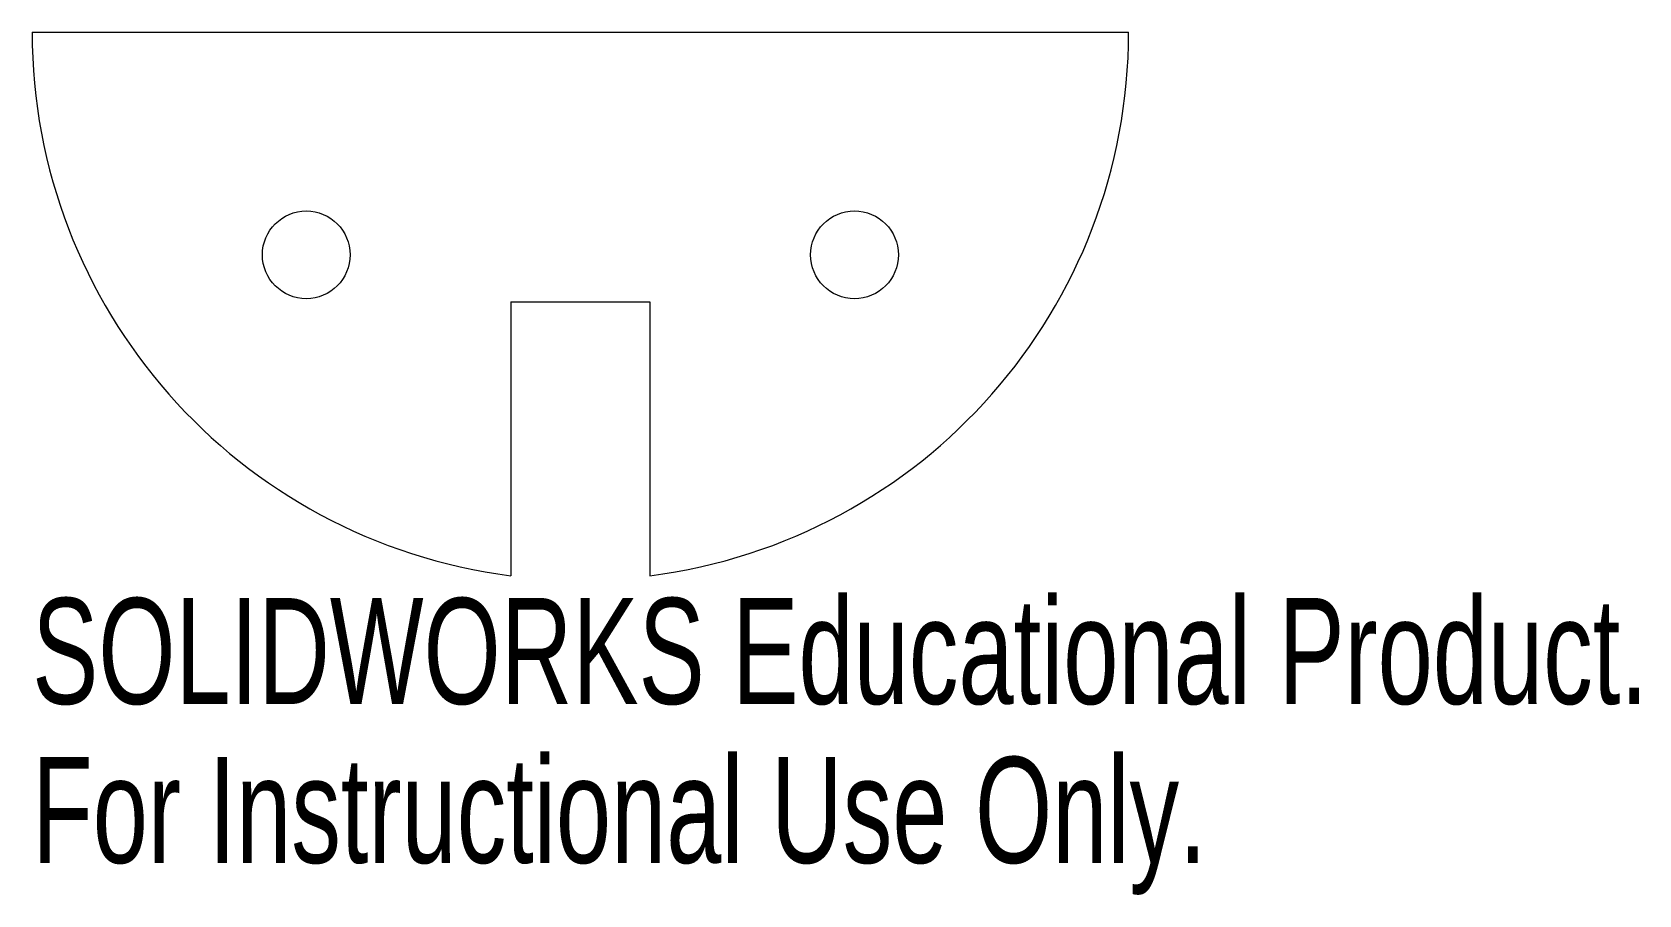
# Model space of a CAD drawing. Header units: millimetres. Extents: x -25 to 48.3, y -39.4 to 0.
import ezdxf

# ---------------------------------------------------------------- set-up
doc = ezdxf.new("R2010")
doc.units = ezdxf.units.MM
doc.styles.add('SLDTEXTSTYLE0', font='TXT', dxfattribs={"width": 0.7})

msp = doc.modelspace()

# ---------------------------------------------------------------- linework, layer by layer
at = {"color": 7, "linetype": 'Continuous', "lineweight": 15}
for p, q in [((-25, 0), (25, 0)), ((-3.175, -12.298), (-3.175, -24.798)), ((-3.175, -12.298), (3.175, -12.298)), ((3.175, -12.298), (3.175, -24.798))]:
    msp.add_line(p, q, dxfattribs=at)
for centre in [(-12.5, -10.16), (12.5, -10.16)]:
    msp.add_circle(centre, 2, dxfattribs=at)
for start, end in [(180, 262.70373), (277.29627, 0)]:
    msp.add_arc((0, 0), 25, start, end, dxfattribs=at)

# ---------------------------------------------------------------- texts
at = {"color": 7, "linetype": 'Continuous', "char_height": 4.83362, "attachment_point": 1, "style": 'SLDTEXTSTYLE0'}
for s, insert in [('SOLIDWORKS Educational Product.', (-25, -25.817)), ('For Instructional Use Only.', (-25, -33.068))]:
    msp.add_mtext(s, dxfattribs=dict(at, insert=insert))

doc.saveas('drawing.dxf')
